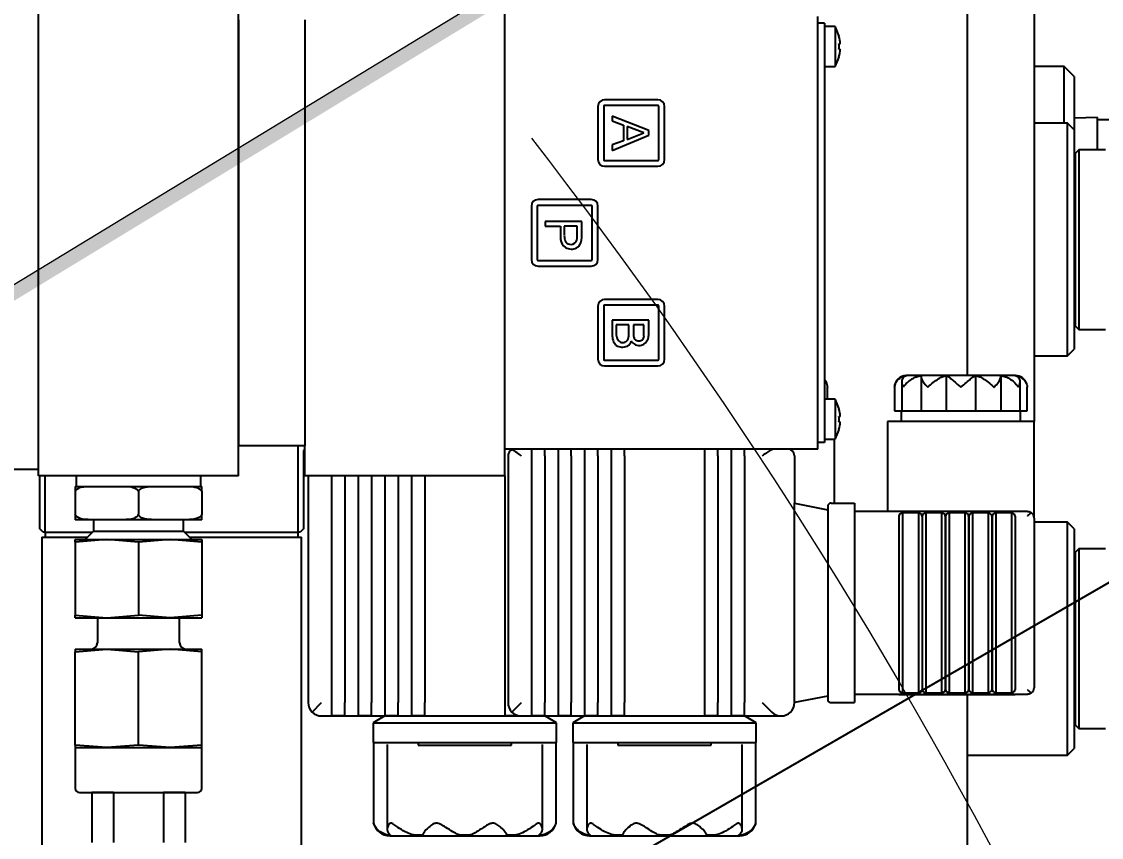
# Model space of a CAD drawing. Header units: inches. Extents: x -347369 to -260369, y 119522 to 149869.
# Drawn here: x -284713.7 to -284551.6, y 139353.8 to 139476.4 of the extents above; entities that cross this region are included whole.
import ezdxf

# ---------------------------------------------------------------- set-up
doc = ezdxf.new("R2010")
doc.units = ezdxf.units.IN
doc.header["$LTSCALE"] = 300
doc.linetypes.add('CENTRO', pattern=[2, 1.25, -0.25, 0.25, -0.25])
doc.linetypes.add('NASCOSTA', pattern=[0.375, 0.25, -0.125])
for name, color, linetype in [('ASSI', 254, 'CENTRO'), ('MACCHINA', 40, 'Continuous'), ('QUOTE', 7, 'Continuous')]:
    doc.layers.add(name, color=color, linetype=linetype)
doc.styles.get("Standard").update_dxf_attribs({"font": 'romans.shx'})
doc.dimstyles.new('sc1a100', dxfattribs={"dimscale": 100, "dimtxt": 3, "dimasz": 3, "dimexe": 0, "dimexo": 0, "dimgap": 1, "dimtad": 1, "dimzin": 12, "dimdsep": 46, "dimtxsty": 'Standard', "dimblk": 'CLOSEDBLANK', "dimcen": 1, "dimclrd": 253, "dimclre": 253, "dimclrt": 2, "dimadec": 0, "dimazin": 3, "dimtfac": 1, "dimtmove": 0, "dimatfit": 1, "dimldrblk": 'CLOSEDBLANK', "dimfxl": 1, "dimtolj": 1, "dimtzin": 0, "dimarcsym": 0})
doc.dimstyles.new('sc1a100_pollici', dxfattribs={"dimscale": 100, "dimtxt": 3, "dimasz": 3, "dimexe": 0, "dimexo": 0, "dimgap": 1, "dimtad": 1, "dimzin": 12, "dimdsep": 46, "dimtxsty": 'Standard', "dimblk": 'CLOSEDBLANK', "dimcen": 1, "dimclrd": 253, "dimclre": 253, "dimclrt": 2, "dimadec": 0, "dimazin": 3, "dimtfac": 1, "dimtmove": 0, "dimatfit": 1, "dimldrblk": 'CLOSEDBLANK', "dimfxl": 1, "dimtolj": 1, "dimtzin": 0, "dimarcsym": 0})

# ---------------------------------------------------------------- blocks, each defined once
blk = doc.blocks.new('_ClosedBlank')
at = {"color": 0, "linetype": 'ByBlock', "lineweight": -2}
for p, q in [((-1, 0.16667), (0, 0)), ((-1, 0.16667), (-1, -0.16667)), ((0, 0), (-1, -0.16667))]:
    blk.add_line(p, q, dxfattribs=at)
blk = doc.blocks.new('*D10')
at = {"layer": 'Defpoints', "color": 0, "transparency": 16777216}
for p in [(-300380.17, 144199.66), (-282330.17, 140899.66), (-300380.17, 139125.63)]:
    blk.add_point(p, dxfattribs=at)
at = {"layer": 'QUOTE', "color": 253, "lineweight": -2, "transparency": 16777216}
for p, q in [((-300380.17, 139125.63), (-300380.17, 144199.66)), ((-282630.17, 144199.66), (-300080.17, 144199.66)), ((-282330.17, 140899.66), (-282330.17, 144199.66))]:
    blk.add_line(p, q, dxfattribs=at)
at = {"layer": 'QUOTE', "color": 253, "lineweight": -2, "transparency": 16777216, "xscale": 300, "yscale": 300, "zscale": 300, "rotation": 180}
blk.add_blockref('_ClosedBlank', (-300380.17, 144199.66), dxfattribs=at)
at = {"layer": 'QUOTE', "color": 253, "lineweight": -2, "transparency": 16777216, "xscale": 300, "yscale": 300, "zscale": 300}
blk.add_blockref('_ClosedBlank', (-282330.17, 144199.66), dxfattribs=at)
at = {"layer": 'QUOTE', "color": 2, "transparency": 16777216, "char_height": 300, "attachment_point": 5}
for s, insert in [('\\A1;18050', (-291355.17, 144449.66)), ('\\A1;[59\'-2 5/8"]', (-291355.17, 143871.08))]:
    blk.add_mtext(s, dxfattribs=dict(at, insert=insert))
blk = doc.blocks.new('*D27')
at = {"layer": 'Defpoints', "color": 0, "transparency": 16777216}
for p in [(-285230.17, 140399.66), (-284017.73, 139699.66), (-287395.23, 137749.66), (-287103.2, 136767.46), (-285230.17, 136499.66)]:
    blk.add_point(p, dxfattribs=at)
at = {"layer": 'QUOTE', "color": 253, "lineweight": -2, "transparency": 16777216}
for p, q in [((-287395.23, 137749.66), (-287753.7, 137542.69)), ((-285230.17, 136499.66), (-285230.17, 136085.73))]:
    blk.add_line(p, q, dxfattribs=at)
blk.add_arc((-285230.17, 138999.66), 2913.92, 215.90144, 264.09856, dxfattribs=at)
at = {"layer": 'QUOTE', "color": 253, "lineweight": -2, "transparency": 16777216, "xscale": 300, "yscale": 300, "zscale": 300}
for p, rotation in [((-287753.7, 137542.69), 122.9507175305296), ((-285230.17, 136085.73), 357.0492824694705)]:
    blk.add_blockref('_ClosedBlank', p, dxfattribs=dict(at, rotation=rotation))
at = {"layer": 'QUOTE', "color": 2, "transparency": 16777216, "insert": (-286562.13, 136692.63), "char_height": 300, "attachment_point": 5, "rotation": 330}
blk.add_mtext('\\A1;60°', dxfattribs=at)
blk = doc.blocks.new('*D37')
at = {"layer": 'Defpoints', "color": 0, "transparency": 16777216}
for p in [(-285230.17, 140399.66), (-286220.12, 139989.61), (-283462.4, 137231.89), (-285230.17, 136499.66), (-284473.38, 136175.3)]:
    blk.add_point(p, dxfattribs=at)
at = {"layer": 'QUOTE', "color": 253, "lineweight": -2, "transparency": 16777216}
for p, q in [((-283462.4, 137231.89), (-283162.59, 136932.08)), ((-285230.17, 136499.66), (-285230.17, 136075.67))]:
    blk.add_line(p, q, dxfattribs=at)
blk.add_arc((-285230.17, 138999.66), 2923.99, 275.8811, 309.1189, dxfattribs=at)
at = {"layer": 'QUOTE', "color": 253, "lineweight": -2, "transparency": 16777216, "xscale": 300, "yscale": 300, "zscale": 300}
for p, rotation in [((-283162.59, 136932.08), 42.0594481817856), ((-285230.17, 136075.67), 182.9405518182139)]:
    blk.add_blockref('_ClosedBlank', p, dxfattribs=dict(at, rotation=rotation))
at = {"layer": 'QUOTE', "color": 2, "transparency": 16777216, "insert": (-284206.88, 136529.21), "char_height": 300, "attachment_point": 5, "rotation": 22.5}
blk.add_mtext('\\A1;45°', dxfattribs=at)
blk = doc.blocks.new('A$Cda148bbc')
at = {"layer": 'MACCHINA', "lineweight": 0}
h = blk.add_hatch(color=5, dxfattribs=at)
edge = h.paths.add_edge_path(flags=0)
edge.add_line((-93.56, 1228.82), (-87.55, 1228.82))
edge.add_line((-87.55, 1228.82), (-87.6, 1230.83))
edge.add_line((-87.6, 1230.83), (-93.6, 1230.83))
edge.add_ellipse((-93.66, 1233.04), major_axis=(2.17, -0.71), ratio=0.96225, start_angle=198.6768, end_angle=288.6768, ccw=False)
edge.add_line((-95.93, 1233.04), (-96.2, 1244.68))
edge.add_ellipse((-100.55, 1244.68), major_axis=(-4.15, 1.35), ratio=0.96225, start_angle=198.6768, end_angle=288.6768)
edge.add_line((-100.65, 1248.9), (-130.26, 1248.9))
edge.add_ellipse((-130.16, 1244.68), major_axis=(-4.15, 1.35), ratio=0.96225, start_angle=288.6768, end_angle=378.6768)
edge.add_line((-134.51, 1244.68), (-117.97, 536.34))
edge.add_ellipse((-113.62, 536.18), major_axis=(3.37, -2.92), ratio=0.940756, start_angle=220.502, end_angle=250.502)
edge.add_line((-117.33, 534.16), (-77.89, 467.67))
edge.add_ellipse((-74.17, 469.69), major_axis=(3.37, -2.92), ratio=0.940756, start_angle=250.502, end_angle=400.502)
edge.add_line((-69.82, 469.53), (-70.08, 480.61))
edge.add_ellipse((-67.8, 480.52), major_axis=(-1.77, 1.53), ratio=0.940756, start_angle=-49.498, end_angle=40.502, ccw=False)
edge.add_line((-67.85, 482.78), (-39.05, 481.72))
edge.add_line((-39.05, 481.72), (-39.09, 483.77))
edge.add_line((-39.09, 483.77), (-67.9, 484.83))
edge.add_ellipse((-67.8, 480.52), major_axis=(-3.37, 2.92), ratio=0.940756, start_angle=310.502, end_angle=400.502)
edge.add_line((-72.15, 480.68), (-71.89, 469.6))
edge.add_ellipse((-74.17, 469.69), major_axis=(1.77, -1.53), ratio=0.940756, start_angle=-109.498, end_angle=40.502, ccw=False)
edge.add_line((-76.12, 468.63), (-115.56, 535.12))
edge.add_ellipse((-113.62, 536.18), major_axis=(1.77, -1.53), ratio=0.940756, start_angle=220.502, end_angle=250.502, ccw=False)
edge.add_line((-115.9, 536.26), (-132.44, 1244.68))
edge.add_ellipse((-130.16, 1244.68), major_axis=(-2.17, 0.71), ratio=0.96225, start_angle=-71.3232, end_angle=18.6768, ccw=False)
edge.add_line((-130.21, 1246.89), (-100.6, 1246.89))
edge.add_ellipse((-100.55, 1244.68), major_axis=(-2.17, 0.71), ratio=0.96225, start_angle=198.6768, end_angle=288.6768, ccw=False)
edge.add_line((-98.28, 1244.68), (-98, 1233.04))
edge.add_ellipse((-93.66, 1233.04), major_axis=(4.15, -1.35), ratio=0.96225, start_angle=198.6768, end_angle=288.6768)
at = {"layer": 'ASSI'}
blk.add_line((0, -2400), (0, 1400), dxfattribs=at)
at = {"layer": 'MACCHINA', "color": 5, "lineweight": 0}
blk.add_line((-134.51, 1244.68), (-117.97, 536.34), dxfattribs=at)
at = {"layer": 'MACCHINA', "color": 8, "linetype": 'NASCOSTA', "lineweight": 5, "ltscale": 2.5}
blk.add_circle((0, 0), 750, dxfattribs=at)
blk = doc.blocks.new('A$Cad528b1c')
at = {"layer": 'MACCHINA'}
for p, q in [((658.5, 423.56), (658.5, 486.85)), ((668.5, 487.84), (668.5, 416.65)), ((519, 409.5), (519, 480.5)), ((549, 408.5), (549, 481.5)), ((589, 408.5), (589, 481.5)), ((549, 477), (549, 413)), ((559, 477), (559, 413)), ((589, 412.5), (589, 477.5)), ((636, 412.5), (636, 477.5)), ((637, 476.5), (636, 476.5)), ((637, 476.5), (637, 474.9)), ((638.6, 476), (637, 476)), ((638.6, 476), (638.6, 470)), ((637, 474.9), (637, 415.1)), ((639.2, 474.55), (639.18, 474.55)), ((639.18, 473.39), (639.37, 473.39)), ((639.18, 472.61), (639.37, 472.61)), ((639.18, 471.45), (639.2, 471.45)), ((637, 470), (638.6, 470)), ((673, 470), (668.5, 470)), ((674.5, 468.5), (673, 470)), ((673, 461.5), (673, 470)), ((674.5, 468.5), (674.5, 460.5)), ((603, 464), (603, 456)), ((603.87, 464), (603.87, 456)), ((612, 465), (604, 465)), ((612, 464.13), (604, 464.13)), ((612.13, 456), (612.13, 464)), ((613, 456), (613, 464)), ((610.64, 460.36), (605.14, 462.52)), ((605.14, 462.52), (605.14, 461.81)), ((678, 462.33), (674.5, 462.22)), ((678, 457.5), (678, 462.33)), ((605.14, 461.81), (606.81, 461.2)), ((606.81, 461.2), (606.81, 458.82)), ((607.41, 460.96), (607.41, 459.04)), ((609.88, 460.01), (607.41, 460.96)), ((673.5, 461.5), (668.5, 461.5)), ((674.5, 460.5), (673.5, 461.5)), ((673.5, 426.5), (673.5, 461.5)), ((682, 462), (678, 462)), ((605.14, 457.37), (610.64, 459.66)), ((607.41, 459.04), (609.88, 460.01)), ((610.64, 459.66), (610.64, 460.36)), ((674.5, 460.5), (674.5, 427.5)), ((606.81, 458.82), (605.14, 458.21)), ((605.14, 458.21), (605.14, 457.37)), ((675.2, 457.5), (674.7, 457)), ((679.2, 457.5), (675.2, 457.5)), ((675.2, 457.5), (675.2, 430.5)), ((604, 455.87), (612, 455.87)), ((674.7, 456.5), (674.5, 456.5)), ((674.7, 431), (674.7, 457)), ((604, 455), (612, 455)), ((602, 450), (594, 450)), ((593, 449), (593, 441)), ((593.87, 449), (593.87, 441)), ((602, 449.13), (594, 449.13)), ((602.13, 441), (602.13, 449)), ((603, 441), (603, 449)), ((595.09, 446.73), (595.09, 446.03)), ((600.59, 446.73), (595.09, 446.73)), ((595.09, 446.03), (597.36, 446.03)), ((597.36, 446.03), (597.36, 444.58)), ((597.95, 446.03), (597.95, 444.58)), ((599.86, 446.03), (597.95, 446.03)), ((599.86, 444.32), (599.86, 446.03)), ((600.59, 444.71), (600.59, 446.73)), ((594, 440.87), (602, 440.87)), ((594, 440), (602, 440)), ((612, 435), (604, 435)), ((603, 434), (603, 426)), ((603.87, 434), (603.87, 426)), ((612, 434.13), (604, 434.13)), ((612.13, 426), (612.13, 434)), ((613, 426), (613, 434)), ((605.14, 431.87), (605.14, 429.85)), ((610.64, 431.87), (605.14, 431.87)), ((610.64, 429.85), (610.64, 431.87)), ((674.5, 431.5), (674.7, 431.5)), ((607.65, 431.17), (605.73, 431.17)), ((605.73, 431.17), (605.73, 429.85)), ((607.65, 429.96), (607.65, 431.17)), ((609.91, 431.17), (608.35, 431.17)), ((608.35, 431.17), (608.35, 429.52)), ((609.91, 429.52), (609.91, 431.17)), ((674.7, 431), (675.2, 430.5)), ((675.2, 430.5), (679.2, 430.5)), ((668.5, 426.5), (673.5, 426.5)), ((673.5, 426.5), (674.5, 427.5)), ((604, 425.87), (612, 425.87)), ((604, 425), (612, 425)), ((648.55, 423.3), (649.34, 423.54)), ((649.34, 423.54), (648.88, 423.3)), ((665.7, 423.56), (649.3, 423.56)), ((650.62, 423.3), (651.52, 423.54)), ((651.52, 423.54), (651.52, 423.3)), ((651.52, 423.54), (651.52, 418.25)), ((651.52, 423.3), (651.52, 418.25)), ((654.52, 423.3), (655.31, 423.54)), ((655.31, 423.54), (655.77, 423.3)), ((655.31, 423.54), (655.31, 418.25)), ((659.23, 423.3), (659.69, 423.54)), ((659.69, 423.54), (660.48, 423.3)), ((659.69, 423.54), (659.69, 418.25)), ((663.48, 423.54), (664.39, 423.3)), ((663.48, 423.3), (663.48, 423.54)), ((663.48, 423.54), (663.48, 418.25)), ((665.66, 423.54), (666.45, 423.3)), ((666.12, 423.3), (665.66, 423.54)), ((637.45, 420), (637.45, 421.81)), ((647.55, 421.81), (647.55, 418.25)), ((648.62, 422.64), (648.62, 418.25)), ((666.38, 418.25), (666.38, 422.64)), ((667.45, 418.25), (667.45, 421.81)), ((638.6, 420), (637, 420)), ((638.6, 420), (638.6, 414)), ((639.2, 418.55), (639.18, 418.55)), ((639.18, 417.39), (639.37, 417.39)), ((647.55, 418.25), (648.55, 418.25)), ((648.55, 418.25), (648.55, 416.65)), ((648.55, 418.25), (648.62, 418.25)), ((648.62, 418.25), (650.62, 418.25)), ((650.62, 418.25), (650.84, 418.25)), ((650.84, 418.25), (651.52, 418.25)), ((651.52, 418.25), (654.52, 418.25)), ((651.52, 418.25), (651.52, 418.25)), ((654.52, 418.25), (654.72, 418.25)), ((654.72, 418.25), (655.66, 418.25)), ((655.66, 418.25), (655.77, 418.25)), ((655.77, 418.25), (659.23, 418.25)), ((659.23, 418.25), (659.34, 418.25)), ((659.34, 418.25), (660.28, 418.25)), ((660.28, 418.25), (660.48, 418.25)), ((660.48, 418.25), (663.48, 418.25)), ((663.48, 418.25), (664.16, 418.25)), ((663.48, 418.25), (663.48, 418.25)), ((664.16, 418.25), (664.39, 418.25)), ((664.39, 418.25), (666.38, 418.25)), ((666.38, 418.25), (666.45, 418.25)), ((666.45, 416.65), (666.45, 418.25)), ((666.45, 418.25), (667.45, 418.25)), ((639.18, 416.61), (639.37, 416.61)), ((639.18, 415.45), (639.2, 415.45)), ((646.5, 416.65), (646.5, 403.15)), ((668.5, 416.65), (646.5, 416.65)), ((668.5, 402.15), (668.5, 416.65)), ((637, 413.5), (636, 413.5)), ((637, 415.1), (637, 413.5)), ((637, 414), (638.6, 414)), ((638.5, 404.4), (638.5, 414)), ((559, 413), (549, 413)), ((558, 400), (558, 413)), ((559, 412.5), (558.8, 412.3)), ((558.8, 412.3), (558.8, 400.5)), ((559, 408.5), (559, 413)), ((636, 412.5), (589, 412.5)), ((593, 412.5), (593, 411.5)), ((595, 411.5), (595, 412.5)), ((597, 412.5), (597, 411.5)), ((599, 411.5), (599, 412.5)), ((601, 412.5), (601, 411.5)), ((603, 411.5), (603, 412.5)), ((605, 412.5), (605, 411.5)), ((607, 411.5), (607, 412.5)), ((619, 412.5), (619, 411.5)), ((621, 411.5), (621, 412.5)), ((623, 412.5), (623, 411.5)), ((625, 411.5), (625, 412.5)), ((589.5, 411.5), (589.5, 374.4)), ((593, 411.5), (593, 374.4)), ((595, 411.5), (595, 374.4)), ((597, 411.5), (597, 374.4)), ((599, 411.5), (599, 374.4)), ((601, 411.5), (601, 374.4)), ((603, 411.5), (603, 374.4)), ((605, 411.5), (605, 374.4)), ((607, 411.5), (607, 374.4)), ((619, 411.5), (619, 374.4)), ((621, 411.5), (621, 374.4)), ((623, 411.5), (623, 374.4)), ((625, 411.5), (625, 374.4)), ((632.5, 411.5), (632.5, 404.4)), ((448, 409.5), (519, 409.5)), ((519, 408.5), (519, 409.5)), ((549, 408.5), (519, 408.5)), ((519.2, 400.5), (519.2, 408.5)), ((520, 400), (520, 408.5)), ((524.65, 408.5), (524.65, 406.9)), ((543.35, 406.9), (543.35, 408.5)), ((589, 408.5), (559, 408.5)), ((559.5, 408.5), (559.5, 374.4)), ((563, 408.5), (563, 374.4)), ((565, 408.5), (565, 374.4)), ((567, 408.5), (567, 374.4)), ((569, 408.5), (569, 374.4)), ((571, 408.5), (571, 374.4)), ((573, 408.5), (573, 374.4)), ((575, 408.5), (575, 374.4)), ((577, 408.5), (577, 374.4)), ((589, 408.5), (589, 374.4)), ((524.5, 406.9), (526.55, 406.9)), ((524.5, 406.14), (524.5, 402.66)), ((526.55, 406.9), (531.95, 406.9)), ((531.95, 406.9), (536.05, 406.9)), ((534, 406.14), (534, 402.66)), ((536.05, 406.9), (541.45, 406.9)), ((541.45, 406.9), (543.5, 406.9)), ((543.5, 406.14), (543.5, 402.66)), ((632.5, 374.4), (632.5, 404.4)), ((632.5, 404.4), (637.5, 403.4)), ((637.5, 403.9), (637.5, 374.9)), ((638, 404.4), (641.5, 404.4)), ((641.5, 404.4), (641.5, 374.4)), ((667.5, 403.15), (641.5, 403.15)), ((648.2, 402.45), (648.2, 376.35)), ((651.11, 402.94), (648.75, 402.94)), ((648.75, 402.94), (648.75, 375.86)), ((651.11, 402.94), (651.11, 375.86)), ((651.66, 402.45), (651.66, 376.35)), ((651.7, 402.45), (651.7, 376.35)), ((654.61, 402.94), (652.25, 402.94)), ((652.25, 402.94), (652.25, 375.86)), ((654.61, 402.94), (654.61, 375.86)), ((655.16, 402.45), (655.16, 376.35)), ((655.2, 402.45), (655.2, 376.35)), ((655.75, 402.94), (655.75, 375.86)), ((658.11, 402.94), (655.75, 402.94)), ((658.11, 402.94), (658.11, 375.86)), ((658.66, 402.45), (658.66, 376.35)), ((658.7, 402.45), (658.7, 376.35)), ((661.61, 402.94), (659.25, 402.94)), ((659.25, 402.94), (659.25, 375.86)), ((661.61, 402.94), (661.61, 375.86)), ((662.16, 402.45), (662.16, 376.35)), ((662.2, 402.45), (662.2, 376.35)), ((665.11, 402.94), (662.75, 402.94)), ((662.75, 402.94), (662.75, 375.86)), ((665.11, 402.94), (665.11, 375.86)), ((665.66, 402.45), (665.66, 376.35)), ((668.5, 402.15), (668.5, 376.65)), ((526.55, 401.9), (524.5, 401.9)), ((531.95, 401.9), (526.55, 401.9)), ((527.25, 401.9), (527.25, 400.15)), ((536.05, 401.9), (531.95, 401.9)), ((541.45, 401.9), (536.05, 401.9)), ((540.75, 400.15), (540.75, 401.9)), ((543.5, 401.9), (541.45, 401.9)), ((673.5, 401.5), (668.5, 401.5)), ((674.5, 400.5), (673.5, 401.5)), ((673.5, 366.5), (673.5, 401.5)), ((519.7, 400), (519.2, 400.5)), ((519.5, 399.25), (519.5, 343.25)), ((519.5, 399.25), (526.35, 399.25)), ((520, 400), (519.7, 400)), ((520, 400), (520, 399.25)), ((520, 400), (527.1, 400)), ((529.25, 398.9), (524.5, 398.51)), ((524.5, 398.51), (524.5, 398.9)), ((524.5, 398.9), (529.25, 398.9)), ((527.25, 400.15), (526, 398.9)), ((527.25, 400.15), (537.38, 400.15)), ((534, 398.51), (529.25, 398.9)), ((529.25, 398.9), (538.75, 398.9)), ((538.75, 398.9), (534, 398.51)), ((537.38, 400.15), (540.75, 400.15)), ((543.5, 398.51), (538.75, 398.9)), ((538.75, 398.9), (543.5, 398.9)), ((542, 398.9), (540.75, 400.15)), ((540.9, 400), (558, 400)), ((541.65, 399.25), (558.5, 399.25)), ((543.5, 398.9), (543.5, 398.51)), ((558, 399.25), (558, 400)), ((558.3, 400), (558, 400)), ((558.8, 400.5), (558.3, 400)), ((558.5, 343.25), (558.5, 399.25)), ((674.5, 400.5), (674.5, 367.5)), ((524.5, 398.51), (524.5, 387.54)), ((534, 398.51), (534, 387.54)), ((543.5, 398.51), (543.5, 387.54)), ((675.2, 397.5), (674.7, 397)), ((679.2, 397.5), (675.2, 397.5)), ((675.2, 397.5), (675.2, 370.5)), ((674.7, 396.5), (674.5, 396.5)), ((674.7, 371), (674.7, 397)), ((524.5, 387.54), (529.25, 387.15)), ((524.5, 387.15), (524.5, 387.54)), ((529.25, 387.15), (534, 387.54)), ((538.75, 387.15), (534, 387.54)), ((543.5, 387.54), (538.75, 387.15)), ((543.5, 387.54), (543.5, 387.15)), ((524.5, 387.15), (529.25, 387.15)), ((527.83, 387.15), (527.83, 383.4)), ((529.25, 387.15), (538.75, 387.15)), ((538.75, 387.15), (543.5, 387.15)), ((540.18, 383.4), (540.18, 387.15)), ((524.5, 382.06), (529.25, 382.45)), ((524.5, 382.45), (524.5, 382.06)), ((524.5, 382.45), (529.25, 382.45)), ((524.5, 368.03), (524.5, 382.06)), ((529.25, 382.45), (534, 382.06)), ((529.25, 382.45), (538.75, 382.45)), ((538.75, 382.45), (534, 382.06)), ((534, 368.03), (534, 382.06)), ((543.5, 382.06), (538.75, 382.45)), ((538.75, 382.45), (543.5, 382.45)), ((543.5, 382.06), (543.5, 382.45)), ((543.5, 368.03), (543.5, 382.06)), ((637.5, 375.4), (632.5, 374.4)), ((648.2, 375.65), (641.5, 375.65)), ((648.2, 375.65), (648.75, 375.85)), ((648.2, 375.65), (651.66, 375.65)), ((648.75, 375.86), (651.11, 375.86)), ((648.75, 375.85), (651.11, 375.85)), ((651.11, 375.85), (651.66, 375.65)), ((651.7, 375.65), (651.66, 375.65)), ((651.7, 375.65), (652.25, 375.85)), ((651.7, 375.65), (655.16, 375.65)), ((652.25, 375.86), (654.61, 375.86)), ((652.25, 375.85), (654.61, 375.85)), ((654.61, 375.85), (655.16, 375.65)), ((655.2, 375.65), (655.16, 375.65)), ((655.2, 375.65), (655.75, 375.85)), ((655.2, 375.65), (658.66, 375.65)), ((655.75, 375.86), (658.11, 375.86)), ((655.75, 375.85), (658.11, 375.85)), ((658.11, 375.85), (658.66, 375.65)), ((658.5, 109), (658.5, 375.65)), ((658.7, 375.65), (658.66, 375.65)), ((658.7, 375.65), (659.25, 375.85)), ((658.7, 375.65), (662.16, 375.65)), ((659.25, 375.86), (661.61, 375.86)), ((659.25, 375.85), (661.61, 375.85)), ((661.61, 375.85), (662.16, 375.65)), ((662.2, 375.65), (662.16, 375.65)), ((662.2, 375.65), (662.75, 375.85)), ((662.2, 375.65), (665.66, 375.65)), ((662.75, 375.86), (665.11, 375.86)), ((662.75, 375.85), (665.11, 375.85)), ((665.11, 375.85), (665.66, 375.65)), ((667.5, 375.65), (665.66, 375.65)), ((560.09, 372.99), (561.5, 374.4)), ((563, 374.4), (563, 372.46)), ((565, 372.46), (565, 374.4)), ((567, 374.4), (567, 372.46)), ((569, 372.46), (569, 374.4)), ((571, 374.4), (571, 372.46)), ((573, 372.46), (573, 374.4)), ((575, 374.4), (575, 372.46)), ((577, 372.46), (577, 374.4)), ((589, 374.4), (589, 372.46)), ((590.09, 372.99), (591.5, 374.4)), ((593, 374.4), (593, 372.46)), ((595, 372.46), (595, 374.4)), ((597, 374.4), (597, 372.46)), ((599, 372.46), (599, 374.4)), ((601, 374.4), (601, 372.46)), ((603, 372.46), (603, 374.4)), ((605, 374.4), (605, 372.46)), ((607, 372.46), (607, 374.4)), ((619, 374.4), (619, 372.46)), ((621, 372.46), (621, 374.4)), ((623, 374.4), (623, 372.46)), ((625, 372.46), (625, 374.4)), ((627.67, 374.4), (629.09, 372.99)), ((638, 374.4), (641.5, 374.4)), ((561.5, 372.4), (591.5, 372.4)), ((563, 372.46), (565, 372.46)), ((567, 372.46), (569, 372.46)), ((571, 372.4), (569.25, 371.39)), ((569.25, 371.39), (569.25, 368.41)), ((569.25, 371.39), (583, 371.39)), ((571, 372.46), (573, 372.46)), ((575, 372.46), (577, 372.46)), ((583, 371.39), (596.75, 371.39)), ((589, 372.46), (591, 372.46)), ((591.5, 372.4), (630.5, 372.4)), ((593, 372.46), (595, 372.46)), ((596.75, 371.39), (595, 372.4)), ((596.75, 368.41), (596.75, 371.39)), ((597, 372.46), (599, 372.46)), ((601, 372.4), (599.25, 371.39)), ((599.25, 371.39), (599.25, 368.41)), ((599.25, 371.39), (613, 371.39)), ((601, 372.46), (603, 372.46)), ((605, 372.46), (607, 372.46)), ((613, 371.39), (626.75, 371.39)), ((619, 372.46), (621, 372.46)), ((623, 372.46), (625, 372.46)), ((626.75, 371.39), (625, 372.4)), ((626.75, 368.41), (626.75, 371.39)), ((674.5, 371.5), (674.7, 371.5)), ((674.7, 371), (675.2, 370.5)), ((675.2, 370.5), (679.2, 370.5)), ((569.25, 368.41), (583, 368.41)), ((569.3, 368.38), (569.3, 356.28)), ((571.34, 368.1), (571.34, 355.37)), ((571.34, 368.1), (571.34, 368.1)), ((576, 368.41), (576, 368)), ((583, 368.41), (596.75, 368.41)), ((590, 368), (590, 368.41)), ((594.66, 355.37), (594.66, 368.1)), ((596.7, 356.28), (596.7, 368.38)), ((599.25, 368.41), (613, 368.41)), ((599.3, 368.38), (599.3, 356.28)), ((601.34, 368.1), (601.34, 355.37)), ((601.34, 368.1), (601.34, 368.1)), ((606, 368.41), (606, 368)), ((613, 368.41), (626.75, 368.41)), ((620, 368), (620, 368.41)), ((624.66, 355.37), (624.66, 368.1)), ((626.7, 356.28), (626.7, 368.38)), ((529.25, 367.64), (524.5, 368.03)), ((524.5, 368.03), (524.5, 367.64)), ((524.5, 367.64), (524.5, 361.53)), ((524.5, 367.64), (529.25, 367.64)), ((534, 368.03), (529.25, 367.64)), ((529.25, 367.64), (538.75, 367.64)), ((538.75, 367.64), (534, 368.03)), ((543.5, 368.03), (538.75, 367.64)), ((538.75, 367.64), (543.5, 367.64)), ((543.5, 367.64), (543.5, 368.03)), ((543.5, 361.53), (543.5, 367.64)), ((576, 368), (590, 368)), ((606, 368), (620, 368)), ((658.5, 366.5), (673.5, 366.5)), ((673.5, 366.5), (674.5, 367.5)), ((525.13, 360.9), (538.43, 360.9)), ((527, 360.9), (527, 353.4)), ((530.23, 360.9), (530.23, 353.4)), ((537.77, 360.9), (537.77, 353.4)), ((538.43, 360.9), (542.87, 360.9)), ((541, 360.9), (541, 353.4)), ((571.8, 354.51), (571.4, 354.51)), ((571.73, 354.4), (583, 354.4)), ((571.83, 354.51), (571.8, 354.51)), ((576.48, 354.51), (575.43, 354.51)), ((583.65, 354.51), (582.35, 354.51)), ((583, 354.4), (594.28, 354.4)), ((590.57, 354.51), (589.52, 354.51)), ((594.6, 354.51), (594.2, 354.51)), ((601.8, 354.51), (601.4, 354.51)), ((601.73, 354.4), (613, 354.4)), ((601.83, 354.51), (601.8, 354.51)), ((606.48, 354.51), (605.43, 354.51)), ((613.65, 354.51), (612.35, 354.51)), ((613, 354.4), (624.28, 354.4)), ((620.57, 354.51), (619.52, 354.51)), ((624.6, 354.51), (624.2, 354.51))]:
    blk.add_line(p, q, dxfattribs=at)
for centre, radius, start, end in [((633.4, 473), 6, 14.9712, 30), ((633.4, 473), 5.99, 3.7107, 15.0032), ((633.4, 473), 5.8, 356.1668, 3.8332), ((633.4, 473), 5.99, 344.9968, 356.2893), ((633.4, 473), 6, 330, 345.0288), ((604, 464), 1, 90, 180), ((604, 464), 0.134, 90, 180), ((612, 464), 1, 0, 90), ((612, 464), 0.134, 360, 90), ((604, 456), 1, 180, 270), ((604, 456), 0.134, 180, 270), ((612, 456), 0.134, 270, 0), ((612, 456), 1, 270, 0), ((594, 449), 1, 90, 180), ((602, 449), 1, 0, 90), ((594, 449), 0.134, 90, 180), ((602, 449), 0.134, 360, 90), ((601.45, 444.6), 4.1, 180.3496, 188.3333), ((600.52, 444.57), 2.57, 179.865, 197.7246), ((598.55, 444.32), 1.32, 327.6334, 0.078), ((597.29, 444.61), 3.3, 333.6363, 1.7044), ((598.89, 444.1), 1.5, 183.2741, 238.9115), ((598.79, 444.04), 0.759, 199.4187, 264.0373), ((599.01, 444.26), 1.7, 238.4663, 297.7293), ((598.91, 444.26), 0.99, 258.4147, 319.3981), ((599.4, 443.67), 0.997, 293.5272, 328.0396), ((594, 441), 1, 180, 270), ((594, 441), 0.134, 180, 270), ((602, 441), 1, 270, 0), ((602, 441), 0.134, 270, 0), ((604, 434), 1, 90, 180), ((612, 434), 1, 0, 90), ((604, 434), 0.134, 90, 180), ((612, 434), 0.134, 360, 90), ((612.06, 430.01), 6.93, 181.306, 185.8322), ((607.38, 429.81), 1.65, 178.6268, 204.5575), ((604.23, 429.91), 3.41, 345.9364, 0.9016), ((607.98, 429.85), 2.66, 342.8564, 0), ((607.06, 429.45), 1.89, 184.4629, 212.6935), ((607.28, 429.64), 2.18, 213.7283, 225.6293), ((606.76, 429.79), 1.98, 239.5716, 263.227), ((606.88, 429.56), 1.09, 203.8769, 244.113), ((606.7, 429.37), 0.846, 249.0167, 294.2564), ((606.79, 429.37), 0.815, 289.0451, 338.6126), ((606.83, 429.03), 1.2, 299.6375, 347.5008), ((609.58, 429.82), 1.9, 213.7973, 239.4822), ((609.19, 429.53), 0.839, 180.8799, 206.8505), ((609.08, 429.5), 0.724, 208.069, 251.6829), ((609.17, 429.31), 1.25, 243.3881, 287.9521), ((609.12, 429.88), 1.11, 256.3849, 285.5248), ((609.26, 429.43), 0.636, 284.1539, 336.4304), ((608.95, 429.7), 1.69, 291.0969, 337.9181), ((608.88, 429.57), 1.04, 338.0152, 357.3907), ((606.66, 429.6), 1.78, 265.5897, 295.4356), ((604, 426), 1, 180, 270), ((604, 426), 0.134, 180, 270), ((612, 426), 1, 270, 0), ((612, 426), 0.134, 270, 0), ((649.3, 421.81), 1.75, 90, 179.9503), ((665.7, 421.81), 1.75, 16.6073, 90), ((635.7, 421.81), 1.75, 16.6073, 42.0246), ((633.4, 417), 6, 14.9712, 30), ((633.4, 417), 5.99, 3.7107, 15.0032), ((633.4, 417), 5.8, 356.1668, 3.8332), ((633.4, 417), 6, 330, 345.0288), ((633.4, 417), 5.99, 344.9968, 356.2893), ((590.5, 411.5), 1, 90, 114.4698), ((629.5, 411.5), 1, 90, 114.4698), ((631.5, 411.5), 1, 360, 90), ((638, 403.9), 0.5, 90, 180), ((667.5, 402.15), 1, 0, 52.6529), ((526.88, 383.4), 0.95, 270, 0), ((541.13, 383.4), 0.95, 180, 270), ((667.5, 376.65), 1, 307.3471, 0), ((638, 374.9), 0.5, 180, 270), ((561.5, 374.4), 2, 180, 225), ((561.5, 374.4), 2, 225, 270), ((591.5, 374.4), 2, 180, 225), ((591.5, 374.4), 2, 225, 270), ((630.5, 374.4), 2, 225, 270), ((630.5, 374.4), 2, 270, 0), ((525.13, 361.53), 0.633, 180, 270), ((542.87, 361.53), 0.633, 270, 0), ((571.73, 356.9), 2.5, 194.3005, 270), ((594.28, 356.9), 2.5, 270, 345.6806), ((601.73, 356.9), 2.5, 194.3005, 270), ((624.28, 356.9), 2.5, 270, 345.6806)]:
    blk.add_arc(centre, radius, start, end, dxfattribs=at)
for centre, start_param, end_param in [((650.12, 402.45), 2.366399, 3.141593), ((649.74, 402.45), 0, 0.775193), ((653.62, 402.45), 2.366399, 3.141593), ((653.24, 402.45), 0, 0.775193), ((657.12, 402.45), 2.366399, 3.141593), ((656.74, 402.45), 0, 0.775193), ((660.62, 402.45), 2.366399, 3.141593), ((660.24, 402.45), 0, 0.775193), ((664.12, 402.45), 2.366399, 3.141593), ((663.74, 402.45), 0, 0.775193), ((650.12, 376.35), 3.141593, 3.916786), ((649.74, 376.35), 5.507992, 6.283185), ((653.62, 376.35), 3.141593, 3.916786), ((653.24, 376.35), 5.507992, 6.283185), ((657.12, 376.35), 3.141593, 3.916786), ((656.74, 376.35), 5.507992, 6.283185), ((660.62, 376.35), 3.141593, 3.916786), ((660.24, 376.35), 5.507992, 6.283185), ((664.12, 376.35), 3.141593, 3.916786), ((663.74, 376.35), 5.507992, 6.283185)]:
    blk.add_ellipse(centre, major_axis=(1.92, 0), ratio=0.36397, start_param=start_param, end_param=end_param, dxfattribs=at)
for points, knots in [([(647.55, 421.81), (647.55, 421.81), (647.55, 422.05), (647.67, 422.49), (648.07, 423), (648.42, 423.22), (648.55, 423.3)], [0, 0, 0, 0, 0.003897, 0.43999, 0.79565, 1, 1, 1, 1]), ([(648.88, 423.3), (648.78, 423.16), (648.56, 422.85), (648.63, 422.31), (648.8, 421.95), (648.88, 421.81), (648.88, 421.81)], [0, 0, 0, 0, 0.347452, 0.740545, 0.996102, 1, 1, 1, 1]), ([(648.88, 421.81), (648.88, 421.81), (649.03, 422.05), (649.39, 422.49), (650.03, 423), (650.46, 423.22), (650.62, 423.3)], [0, 0, 0, 0, 0.003897, 0.43999, 0.79565, 1, 1, 1, 1]), ([(651.52, 423.3), (651.56, 423.16), (651.62, 422.85), (652.04, 422.31), (652.38, 421.95), (652.52, 421.81), (652.53, 421.81)], [0, 0, 0, 0, 0.347465, 0.740561, 0.996102, 1, 1, 1, 1]), ([(652.53, 421.81), (652.53, 421.81), (652.78, 422.05), (653.29, 422.49), (654, 423), (654.38, 423.22), (654.52, 423.3)], [0, 0, 0, 0, 0.003897, 0.43999, 0.79565, 1, 1, 1, 1]), ([(655.77, 423.3), (655.93, 423.16), (656.26, 422.85), (656.9, 422.31), (657.33, 421.95), (657.5, 421.81), (657.5, 421.81)], [0, 0, 0, 0, 0.3474518, 0.7405454, 0.9961022, 1, 1, 1, 1]), ([(657.5, 421.81), (657.5, 421.81), (657.79, 422.05), (658.32, 422.49), (658.9, 423), (659.14, 423.22), (659.23, 423.3)], [0, 0, 0, 0, 0.003897, 0.43999, 0.79565, 1, 1, 1, 1]), ([(660.48, 423.3), (660.72, 423.16), (661.24, 422.85), (661.93, 422.31), (662.33, 421.95), (662.47, 421.81), (662.48, 421.81)], [0, 0, 0, 0, 0.347452, 0.740545, 0.996102, 1, 1, 1, 1]), ([(662.48, 421.81), (662.48, 421.81), (662.73, 422.05), (663.12, 422.49), (663.43, 423), (663.46, 423.22), (663.48, 423.3)], [0, 0, 0, 0, 0.003897, 0.43999, 0.79565, 1, 1, 1, 1]), ([(664.39, 423.3), (664.65, 423.16), (665.2, 422.85), (665.77, 422.31), (666.03, 421.95), (666.12, 421.81), (666.12, 421.81)], [0, 0, 0, 0, 0.3474647, 0.7405612, 0.9961022, 1, 1, 1, 1]), ([(666.12, 421.81), (666.12, 421.81), (666.26, 422.05), (666.42, 422.49), (666.37, 423), (666.19, 423.22), (666.12, 423.3)], [0, 0, 0, 0, 0.003897, 0.43999, 0.79565, 1, 1, 1, 1]), ([(666.45, 423.3), (666.66, 423.16), (667.11, 422.85), (667.39, 422.31), (667.45, 421.95), (667.45, 421.81), (667.45, 421.81)], [0, 0, 0, 0, 0.347452, 0.740545, 0.996102, 1, 1, 1, 1]), ([(637, 422.87), (637.01, 422.86), (637.24, 422.69), (637.38, 422.31), (637.45, 421.95), (637.45, 421.81), (637.45, 421.81)], [0, 0, 0, 0, 0.026504, 0.612936, 0.994185, 1, 1, 1, 1]), ([(590.09, 412.41), (589.97, 412.34), (589.68, 412.15), (589.53, 411.81), (589.5, 411.57), (589.5, 411.5), (589.5, 411.5)], [0, 0, 0, 0, 0.323848, 0.79463, 0.995075, 1, 1, 1, 1]), ([(591.5, 411.5), (591.5, 411.5), (591.4, 411.57), (591.06, 411.81), (590.57, 412.15), (590.23, 412.34), (590.09, 412.41)], [0, 0, 0, 0, 0.004925, 0.20537, 0.676152, 1, 1, 1, 1]), ([(629.09, 412.41), (628.94, 412.33), (628.58, 412.14), (628.08, 411.79), (627.76, 411.56), (627.67, 411.5), (627.67, 411.5)], [0, 0, 0, 0, 0.344974, 0.822861, 0.995074, 1, 1, 1, 1]), ([(524.5, 406.14), (524.55, 406.23), (524.69, 406.45), (525.14, 406.72), (525.78, 406.88), (526.29, 406.89), (526.55, 406.9)], [0, 0, 0, 0, 0.123757, 0.303533, 0.662714, 1, 1, 1, 1]), ([(524.5, 406.9), (524.5, 406.9), (524.5, 406.9), (524.5, 406.85), (524.5, 406.61), (524.5, 406.4), (524.5, 406.2), (524.5, 406.14)], [0, 0, 0, 0, 0.038056, 0.546076, 0.733259, 0.922308, 1, 1, 1, 1]), ([(531.95, 406.9), (531.98, 406.9), (532.39, 406.9), (532.94, 406.85), (533.56, 406.61), (533.86, 406.4), (533.97, 406.2), (534, 406.14)], [0, 0, 0, 0, 0.038056, 0.546076, 0.733259, 0.922308, 1, 1, 1, 1]), ([(534, 406.14), (534, 406.15), (534.04, 406.23), (534.17, 406.42), (534.55, 406.68), (535.2, 406.87), (535.74, 406.89), (536.05, 406.9)], [0, 0, 0, 0, 0.008431, 0.108009, 0.271104, 0.592279, 1, 1, 1, 1]), ([(541.45, 406.9), (541.64, 406.9), (542.03, 406.89), (542.61, 406.79), (543.07, 406.61), (543.36, 406.38), (543.46, 406.24), (543.5, 406.15), (543.5, 406.14)], [0, 0, 0, 0, 0.251029, 0.519857, 0.790391, 0.890314, 0.990887, 1, 1, 1, 1]), ([(543.5, 406.14), (543.5, 406.23), (543.5, 406.45), (543.5, 406.72), (543.5, 406.88), (543.5, 406.89), (543.5, 406.9)], [0, 0, 0, 0, 0.123757, 0.303533, 0.662714, 1, 1, 1, 1]), ([(526.55, 401.9), (526.52, 401.9), (526.11, 401.9), (525.56, 401.95), (524.94, 402.19), (524.64, 402.4), (524.53, 402.6), (524.5, 402.66)], [0, 0, 0, 0, 0.038056, 0.546076, 0.733259, 0.922308, 1, 1, 1, 1]), ([(524.5, 402.66), (524.5, 402.57), (524.5, 402.35), (524.5, 402.08), (524.5, 401.92), (524.5, 401.91), (524.5, 401.9)], [0, 0, 0, 0, 0.123757, 0.303533, 0.662714, 1, 1, 1, 1]), ([(534, 402.66), (533.95, 402.57), (533.81, 402.35), (533.36, 402.08), (532.72, 401.92), (532.21, 401.91), (531.95, 401.9)], [0, 0, 0, 0, 0.123757, 0.303533, 0.662714, 1, 1, 1, 1]), ([(536.05, 401.9), (535.86, 401.9), (535.47, 401.91), (534.89, 402.01), (534.43, 402.19), (534.14, 402.42), (534.04, 402.56), (534, 402.65), (534, 402.66)], [0, 0, 0, 0, 0.251029, 0.519857, 0.790391, 0.890314, 0.990887, 1, 1, 1, 1]), ([(543.5, 402.66), (543.5, 402.65), (543.46, 402.57), (543.33, 402.38), (542.95, 402.12), (542.3, 401.93), (541.76, 401.91), (541.45, 401.9)], [0, 0, 0, 0, 0.008431, 0.108009, 0.271104, 0.592279, 1, 1, 1, 1]), ([(543.5, 401.9), (543.5, 401.9), (543.5, 401.9), (543.5, 401.95), (543.5, 402.19), (543.5, 402.4), (543.5, 402.6), (543.5, 402.66)], [0, 0, 0, 0, 0.038056, 0.546076, 0.733259, 0.922308, 1, 1, 1, 1]), ([(667.5, 403.15), (667.5, 403.15), (667.52, 403.15), (667.68, 403.14), (667.89, 403.09), (668.06, 402.98), (668.11, 402.94)], [0, 0, 0, 0, 0.007745, 0.102326, 0.747137, 1, 1, 1, 1]), ([(668.11, 402.94), (668.06, 402.91), (667.89, 402.78), (667.68, 402.6), (667.52, 402.47), (667.5, 402.45), (667.5, 402.45)], [0, 0, 0, 0, 0.2528626, 0.8976739, 0.9922546, 1, 1, 1, 1]), ([(667.5, 376.35), (667.5, 376.35), (667.52, 376.33), (667.68, 376.2), (667.89, 376.02), (668.06, 375.89), (668.11, 375.86)], [0, 0, 0, 0, 0.0077454, 0.1023261, 0.7471374, 1, 1, 1, 1]), ([(668.11, 375.86), (668.06, 375.82), (667.89, 375.71), (667.68, 375.66), (667.52, 375.65), (667.5, 375.65), (667.5, 375.65)], [0, 0, 0, 0, 0.252863, 0.897674, 0.992255, 1, 1, 1, 1]), ([(530.23, 360.9), (529.87, 360.9), (529.16, 360.9), (527.99, 360.9), (527.38, 360.9), (527, 360.9)], [0, 0, 0, 0, 0.270867, 0.541734, 1, 1, 1, 1]), ([(541, 360.9), (540.78, 360.9), (540.35, 360.9), (539.32, 360.9), (538.37, 360.9), (537.77, 360.9)], [0, 0, 0, 0, 0.270867, 0.541734, 1, 1, 1, 1]), ([(571.12, 354.58), (570.83, 354.71), (570.18, 355), (569.63, 355.59), (569.39, 356.05), (569.31, 356.27), (569.3, 356.28), (569.3, 356.28)], [0, 0, 0, 0, 0.270795, 0.602929, 0.829606, 0.934695, 1, 1, 1, 1]), ([(575.01, 354.58), (574.68, 354.71), (573.95, 355), (573.05, 355.59), (572.44, 356.05), (572.09, 356.27), (571.87, 356.31), (571.61, 356.18), (571.35, 355.72), (571.3, 355.13), (571.54, 354.73), (571.74, 354.6), (571.77, 354.58)], [0, 0, 0, 0, 0.135378, 0.301419, 0.414736, 0.467272, 0.509201, 0.551092, 0.661554, 0.839113, 0.974157, 1, 1, 1, 1]), ([(581.95, 354.58), (581.71, 354.71), (581.17, 355), (580.27, 355.59), (579.54, 356.05), (579.04, 356.27), (578.69, 356.31), (578.24, 356.18), (577.62, 355.72), (577.02, 355.13), (576.76, 354.73), (576.71, 354.6), (576.71, 354.58)], [0, 0, 0, 0, 0.135361, 0.301399, 0.414742, 0.467277, 0.509206, 0.551096, 0.661566, 0.839124, 0.974167, 1, 1, 1, 1]), ([(589.29, 354.58), (589.23, 354.71), (589.09, 355), (588.53, 355.59), (587.95, 356.05), (587.5, 356.27), (587.17, 356.31), (586.68, 356.18), (585.94, 355.72), (585.02, 355.13), (584.36, 354.73), (584.09, 354.6), (584.05, 354.58)], [0, 0, 0, 0, 0.135379, 0.30142, 0.414736, 0.467272, 0.509201, 0.551092, 0.661554, 0.839113, 0.974156, 1, 1, 1, 1]), ([(594.23, 354.58), (594.37, 354.71), (594.68, 355), (594.68, 355.59), (594.48, 356.05), (594.25, 356.27), (594.04, 356.31), (593.72, 356.18), (593.14, 355.72), (592.25, 355.13), (591.44, 354.73), (591.05, 354.6), (590.99, 354.58)], [0, 0, 0, 0, 0.135373, 0.301413, 0.414738, 0.467274, 0.509203, 0.551093, 0.661558, 0.839116, 0.97416, 1, 1, 1, 1]), ([(596.7, 356.28), (596.7, 356.29), (596.7, 356.3), (596.66, 356.17), (596.47, 355.73), (595.95, 355.12), (595.3, 354.73), (594.94, 354.6), (594.88, 354.58)], [0, 0, 0, 0, 0.018607, 0.102371, 0.323252, 0.678296, 0.948328, 1, 1, 1, 1]), ([(601.12, 354.58), (600.83, 354.71), (600.18, 355), (599.63, 355.59), (599.39, 356.05), (599.31, 356.27), (599.3, 356.28), (599.3, 356.28)], [0, 0, 0, 0, 0.270795, 0.602929, 0.829606, 0.934695, 1, 1, 1, 1]), ([(605.01, 354.58), (604.68, 354.71), (603.95, 355), (603.05, 355.59), (602.44, 356.05), (602.09, 356.27), (601.87, 356.31), (601.61, 356.18), (601.35, 355.72), (601.3, 355.13), (601.54, 354.73), (601.74, 354.6), (601.77, 354.58)], [0, 0, 0, 0, 0.135378, 0.301419, 0.414736, 0.467272, 0.509201, 0.551092, 0.661554, 0.839113, 0.974157, 1, 1, 1, 1]), ([(611.95, 354.58), (611.71, 354.71), (611.17, 355), (610.27, 355.59), (609.54, 356.05), (609.04, 356.27), (608.69, 356.31), (608.24, 356.18), (607.62, 355.72), (607.02, 355.13), (606.76, 354.73), (606.71, 354.6), (606.71, 354.58)], [0, 0, 0, 0, 0.135361, 0.301399, 0.414742, 0.467277, 0.509206, 0.551096, 0.661566, 0.839124, 0.974167, 1, 1, 1, 1]), ([(619.29, 354.58), (619.23, 354.71), (619.09, 355), (618.53, 355.59), (617.95, 356.05), (617.5, 356.27), (617.17, 356.31), (616.68, 356.18), (615.94, 355.72), (615.02, 355.13), (614.36, 354.73), (614.09, 354.6), (614.05, 354.58)], [0, 0, 0, 0, 0.135379, 0.30142, 0.414736, 0.467272, 0.509201, 0.551092, 0.661554, 0.839113, 0.974156, 1, 1, 1, 1]), ([(624.23, 354.58), (624.37, 354.71), (624.68, 355), (624.68, 355.59), (624.48, 356.05), (624.25, 356.27), (624.04, 356.31), (623.72, 356.18), (623.14, 355.72), (622.25, 355.13), (621.44, 354.73), (621.05, 354.6), (620.99, 354.58)], [0, 0, 0, 0, 0.135373, 0.301413, 0.414738, 0.467274, 0.509203, 0.551093, 0.661558, 0.839116, 0.97416, 1, 1, 1, 1]), ([(626.7, 356.28), (626.7, 356.29), (626.7, 356.3), (626.66, 356.17), (626.47, 355.73), (625.95, 355.12), (625.3, 354.73), (624.94, 354.6), (624.88, 354.58)], [0, 0, 0, 0, 0.018607, 0.102371, 0.323252, 0.678296, 0.948328, 1, 1, 1, 1]), ([(571.4, 354.51), (571.39, 354.51), (571.35, 354.51), (571.24, 354.54), (571.16, 354.56), (571.12, 354.58)], [0, 0, 0, 0, 0.351093, 0.702517, 1, 1, 1, 1]), ([(571.77, 354.58), (571.79, 354.56), (571.83, 354.53), (571.83, 354.52), (571.83, 354.52)], [0, 0, 0, 0, 0.605057, 1, 1, 1, 1]), ([(575.43, 354.51), (575.39, 354.51), (575.3, 354.51), (575.15, 354.54), (575.05, 354.56), (575.01, 354.58)], [0, 0, 0, 0, 0.350983, 0.702405, 1, 1, 1, 1]), ([(576.71, 354.58), (576.7, 354.56), (576.68, 354.53), (576.59, 354.51), (576.51, 354.51), (576.48, 354.51)], [0, 0, 0, 0, 0.362041, 0.724979, 1, 1, 1, 1]), ([(582.35, 354.51), (582.3, 354.51), (582.19, 354.51), (582.05, 354.54), (581.98, 354.56), (581.95, 354.58)], [0, 0, 0, 0, 0.351108, 0.702532, 1, 1, 1, 1]), ([(584.05, 354.58), (584.01, 354.56), (583.93, 354.53), (583.79, 354.51), (583.69, 354.51), (583.65, 354.51)], [0, 0, 0, 0, 0.3619, 0.724844, 1, 1, 1, 1]), ([(589.52, 354.51), (589.48, 354.51), (589.39, 354.51), (589.32, 354.54), (589.3, 354.56), (589.29, 354.58)], [0, 0, 0, 0, 0.351025, 0.702448, 1, 1, 1, 1]), ([(590.99, 354.58), (590.94, 354.56), (590.83, 354.53), (590.68, 354.51), (590.6, 354.51), (590.57, 354.51)], [0, 0, 0, 0, 0.362031, 0.72497, 1, 1, 1, 1]), ([(594.2, 354.51), (594.18, 354.51), (594.15, 354.51), (594.17, 354.54), (594.21, 354.56), (594.23, 354.58)], [0, 0, 0, 0, 0.351077, 0.7025, 1, 1, 1, 1]), ([(594.88, 354.58), (594.83, 354.56), (594.74, 354.53), (594.64, 354.51), (594.61, 354.51), (594.6, 354.51)], [0, 0, 0, 0, 0.3620043, 0.7249441, 1, 1, 1, 1]), ([(601.4, 354.51), (601.39, 354.51), (601.35, 354.51), (601.24, 354.54), (601.16, 354.56), (601.12, 354.58)], [0, 0, 0, 0, 0.3510935, 0.7025168, 1, 1, 1, 1]), ([(601.77, 354.58), (601.79, 354.56), (601.83, 354.53), (601.83, 354.52), (601.83, 354.52)], [0, 0, 0, 0, 0.605057, 1, 1, 1, 1]), ([(605.43, 354.51), (605.39, 354.51), (605.3, 354.51), (605.15, 354.54), (605.05, 354.56), (605.01, 354.58)], [0, 0, 0, 0, 0.350983, 0.702405, 1, 1, 1, 1]), ([(606.71, 354.58), (606.7, 354.56), (606.68, 354.53), (606.59, 354.51), (606.51, 354.51), (606.48, 354.51)], [0, 0, 0, 0, 0.362041, 0.724979, 1, 1, 1, 1]), ([(612.35, 354.51), (612.3, 354.51), (612.19, 354.51), (612.05, 354.54), (611.98, 354.56), (611.95, 354.58)], [0, 0, 0, 0, 0.351108, 0.702532, 1, 1, 1, 1]), ([(614.05, 354.58), (614.01, 354.56), (613.93, 354.53), (613.79, 354.51), (613.69, 354.51), (613.65, 354.51)], [0, 0, 0, 0, 0.3618999, 0.7248444, 1, 1, 1, 1]), ([(619.52, 354.51), (619.48, 354.51), (619.39, 354.51), (619.32, 354.54), (619.3, 354.56), (619.29, 354.58)], [0, 0, 0, 0, 0.351025, 0.702448, 1, 1, 1, 1]), ([(620.99, 354.58), (620.94, 354.56), (620.83, 354.53), (620.68, 354.51), (620.6, 354.51), (620.57, 354.51)], [0, 0, 0, 0, 0.362031, 0.72497, 1, 1, 1, 1]), ([(624.2, 354.51), (624.18, 354.51), (624.15, 354.51), (624.17, 354.54), (624.21, 354.56), (624.23, 354.58)], [0, 0, 0, 0, 0.351077, 0.7025, 1, 1, 1, 1]), ([(624.88, 354.58), (624.83, 354.56), (624.74, 354.53), (624.64, 354.51), (624.61, 354.51), (624.6, 354.51)], [0, 0, 0, 0, 0.362004, 0.724944, 1, 1, 1, 1])]:
    blk.add_open_spline(points, degree=3, knots=knots, dxfattribs=at)

msp = doc.modelspace()

# ---------------------------------------------------------------- block references
for rotation in [45, 299.9999999999999]:
    msp.add_blockref('A$Cda148bbc', (-285230.166, 138999.656), dxfattribs=dict(rotation=rotation))
msp.add_blockref('A$Cad528b1c', (-285230.166, 138999.656))

# ---------------------------------------------------------------- dimensions: what is measured, and where the dimension line sits
at = {"layer": 'QUOTE'}
dim = msp.add_linear_dim(base=(-300380.167, 144199.656), p1=(-282330.166, 140899.656), p2=(-300380.167, 139125.625), dimstyle='sc1a100_pollici', override={"dimpost": '\\X'}, dxfattribs=at)
dim.commit()
dim.dimension.update_dxf_attribs({"geometry": '*D10', "text_midpoint": (-291355.166, 144199.656), "dimtype": 160})
for base, line2, picture, middle in [((-287103.201, 136767.46), ((-287395.23, 137749.656), (-284017.731, 139699.656)), '*D27', (-286562.128, 136692.63)), ((-284473.382, 136175.299), ((-283462.399, 137231.889), (-286220.116, 139989.605)), '*D37', (-284206.875, 136529.212))]:
    dim = msp.add_angular_dim_2l(base=base, line1=((-285230.166, 136499.656), (-285230.166, 140399.656)), line2=line2, dimstyle='sc1a100', dxfattribs=at)
    dim.commit()
    dim.dimension.update_dxf_attribs({"geometry": picture, "text_midpoint": middle})

doc.saveas('drawing.dxf')
